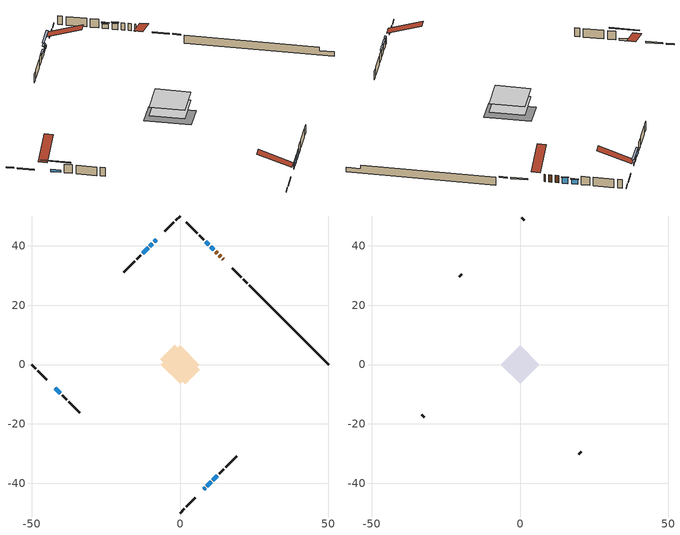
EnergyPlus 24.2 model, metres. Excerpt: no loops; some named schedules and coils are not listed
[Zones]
conditioned space
 floor adiabatic (AdiabaticFloorConstruction): -6.41,0 0,6.41 6.41,0 0,-6.41 z0.72
 floor foundation (Slab1 construction): -6.68,1.79 -1.79,6.68 6.68,-1.79 1.79,-6.68 z-1.56
 wall outside (RimJoist1 construction): 0,-50.06 1.39,-48.66 / -50.06,0 -48.66,-1.39 / 0,50.06 -1.39,48.66 / 22.67,27.38 21.28,28.78 z0.72:1.02
 wall outside (RimJoist2 construction): 2.05,-48.01 5.07,-44.99 / -48.01,-2.05 -44.99,-5.07 / -2.05,48.01 -5.07,44.99 / 20.62,29.43 17.61,32.45 z0.72:1.02
 wall outside (AdiabaticWallConstruction 1): 14.65,35.41 14.45,35.61 / 13.79,36.26 13.28,36.78 / 12.62,37.43 12.03,38.02 z0.72:2.75
 wall outside (AdiabaticWallConstruction): 8.02,-42.03 8.44,-41.62 / -9.33,40.73 -10.12,39.94 z0.72:2.55; -8.02,42.03 -8.67,41.38 / -42.03,-8.02 -40.31,-9.75 z0.72:1.33; 9.1,-40.96 10.46,-39.59 z0.72:2.5; 11.12,-38.94 12.63,-37.43 z0.72:2.42; 11.38,38.68 10.39,39.67 z0.72:2.4; 9.74,40.32 8.64,41.41 z0.72:2.08; -10.77,39.28 -12.5,37.56 z0.72:1.94
 wall outside (Wall1 construction): 13.28,-36.77 14.74,-35.32 / -39.65,-10.41 -38.19,-11.86 / -13.16,36.9 -14.61,35.45 / 7.99,42.07 6.53,43.53 z0.72:3.16
 wall outside (Wall2 construction): 15.4,-34.66 19.1,-30.96 / -37.54,-12.52 -33.84,-16.22 / -15.27,34.79 -18.97,31.09 / 5.87,44.18 2.17,47.88 z0.72:3.16
 wall foundation (FoundationWall1 construction): 23.33,26.73,-1.56 23.33,26.73,0.72 47.38,2.67,0.72 47.38,2.67,-0.27 50.06,0,-0.27 50.06,0,-1.56
 window (WindowConstruction 5): 8.03,-42.03 8.44,-41.62 z0.72:2.55
 window (WindowConstruction 7): -8.03,42.03 -8.67,41.38 z0.72:1.33
 window (WindowConstruction 8): -42.03,-8.03 -40.31,-9.75 z0.72:1.33
 window (WindowConstruction): 9.1,-40.96 10.46,-39.59 z0.72:2.5
 window (WindowConstruction 1): 11.12,-38.94 12.63,-37.43 z0.72:2.42
 window (WindowConstruction 6): -9.33,40.73 -10.12,39.94 z0.72:2.55
 window (WindowConstruction 2): 11.38,38.68 10.39,39.67 z0.72:2.4
 window (WindowConstruction 3): 9.73,40.32 8.64,41.41 z0.72:2.08
 window (WindowConstruction 4): -10.77,39.28 -12.5,37.56 z0.72:1.94
 door (Door): 14.65,35.41 14.45,35.61 z0.72:2.75
 door (Door 1): 13.79,36.27 13.28,36.78 z0.72:2.75
 door (Door 2): 12.62,37.44 12.04,38.02 z0.72:2.75
 ceiling adiabatic (AdiabaticFloorConstruction): 0,-6.41 6.41,0 0,6.41 -6.41,0 z0.72
attic - vented
 floor to conditioned space (Floor1 construction Reversed): -6.41,0 0,6.41 6.41,0 0,-6.41 z3.16
 wall outside (Wall3 construction): 19.76,-30.3 20.61,-29.44 / -33.18,-16.88 -32.32,-17.74 / -19.63,30.43 -20.49,29.57 / 1.52,48.54 0.66,49.4 z0.72:3.16
 roof outside (Roof1 construction): 7.37,-42.69,3.16 1.13,-36.45,6.1 -0.52,-38.09,6.1 5.72,-44.33,3.16; -42.69,-7.37,3.16 -36.45,-1.13,6.1 -38.09,0.52,6.1 -44.33,-5.72,3.16; -7.37,42.69,3.16 -1.13,36.45,6.1 0.52,38.09,6.1 -5.72,44.33,3.16; 15.31,34.75,3.16 9.06,28.51,6.1 10.71,26.86,6.1 16.95,33.11,3.16
shading: 8.58,-41.48 7.88,-42.17 8.17,-42.46 8.87,-41.77 z2.75; -10.52,39.54 -6.18,43.88 -6.47,44.17 -10.81,39.83 z3.94; -38.46,-11.59 -43.88,-6.18 -44.17,-6.47 -38.75,-11.89 z3.94; 10.6,-39.45 8.95,-41.1 9.24,-41.39 10.9,-39.74 z2.7; 12.77,-37.29 10.98,-39.08 11.27,-39.37 13.06,-37.58 z2.62; -10.26,39.8 -9.19,40.87 -9.48,41.16 -10.55,40.09 z2.75; 10.25,39.81 11.52,38.54 11.81,38.83 10.54,40.1 z2.6; 8.5,41.56 9.88,40.18 10.17,40.47 8.79,41.85 z2.28; -12.64,37.42 -10.63,39.42 -10.92,39.72 -12.93,37.71 z2.14
[Building]
Building 1: Terrain=Suburbs
[Site:Location]
Quebec Intl AP_QC: Latitude {deg}=46.8; Longitude {deg}=-71.38; Time Zone {hr}=-5; Elevation {m}=74; Keep Site Location Information=Yes
[Site:GroundTemperature:Shallow]
0.0108218, -2.24938, -2.43038, -1.3578, 2.94801, 7.23376, 10.9493, 13.303, 13.5029, 11.5886, 7.96783, 3.81355
[Site:WaterMainsTemperature]
Calculation Method=Schedule; Temperature Schedule=mains temperature schedule
[Material] Roughness=Rough; Thermal Absorptance=0.9
Name | Thickness {m} | Conductivity {W/m-K} | Density {kg/m3} | Specific Heat {J/kg-K} | Solar Absorptance | Visible Absorptance
asphalt or fiberglass shingles | 0.00635 | 0.162714 | 1121.4 | 1465.45 | 0.4 | 0.4
ceiling stud and cavity | 0.1397 | 0.0949009 | 65.682 | 1177.47 | 0.7 | 0.7
concrete 4.0 in. | 0.1016 | 1.803125 | 2242.8 | 837.4 | 0.7 | 0.7
concrete 8.0 in. | 0.2032 | 1.803125 | 2242.8 | 837.4 | 0.7 | 0.7
door material | 0.04445 | 0.20624 | 512.64 | 1214.23 | 0.7 | 0.7
door material 1 | 0.04445 | 0.0451087 | 512.64 | 1214.23 | 0.7 | 0.7
exterior vertical ins | 0.0218974 | 0.029427 | 32.04 | 1214.23 | 0.7 | 0.7
floor covering | 0.0127 | 0.0433444 | 54.468 | 1339.84 | 0.6 | 0.6
floor rigid ins; wall rigid ins | 0.512978 | 0.029427 | 32.04 | 1214.23 | 0.7 | 0.7
floor stud and cavity | 0.1397 | 1.75129 | 37.0049 | 1207.88 | 0.7 | 0.7
furniture material conditioned space 1 | 0.1524 | 0.115458 | 640.8 | 1214.23 | 0.6 | 0.6
gypsum board | 0.0127 | 0.160291 | 801 | 837.4 | 0.6 | 0.6
gypsum board 1 | 0.0127 | 0.160291 | 801 | 837.4 | 0.7 | 0.7
osb sheathing 0.5 in. | 0.0127 | 0.115458 | 512.64 | 1214.23 | 0.7 | 0.7
osb sheathing 0.75 in. | 0.01905 | 0.115458 | 512.64 | 1214.23 | 0.7 | 0.7
osb sheathing 2.0 in. | 0.0508 | 0.115458 | 512.64 | 1214.23 | 0.7 | 0.7
rim joist stud and cavity | 0.0508 | 0.0309357 | 125.044 | 1163.47 | 0.6 | 0.6
rim joist stud and cavity 1 | 0.0508 | 0.0380818 | 125.044 | 1163.47 | 0.6 | 0.6
wall stud and cavity | 0.1397 | 0.0931203 | 139.0536 | 1170.24 | 0.7 | 0.7
wall stud and cavity 1 | 0.1397 | 0.112219 | 139.0536 | 1170.24 | 0.7 | 0.7
wall stud and cavity 2 | 0.0889 | 6.1454 | 50.32683 | 1063.81 | 0.6 | 0.6
wall stud and cavity 3 | 0.0889 | 0.380278 | 52.3479 | 1209.89 | 0.7 | 0.7
wall stud and cavity 4 | 0.0889 | 0.391764 | 83.0341 | 1211.67 | 0.7 | 0.7
wood siding | 0.0254 | 0.102417 | 544.68 | 1172.36 | 0.4 | 0.4
wood siding 1 | 0.00254 | 0.102417 | 544.68 | 1172.36 | 0.4 | 0.4
wood siding 2; wood siding 3; wood siding 4 | 0.0254 | 0.102417 | 544.68 | 1172.36 | 0.7 | 0.7
[WindowMaterial:SimpleGlazingSystem]
Name | U-Factor {W/m2-K} | Solar Heat Gain Coefficient
WindowMaterial | 2.93382 | 0.6
WindowMaterial 1 | 2.89578 | 0.66
WindowMaterial 2 | 2.91338 | 0.63
WindowMaterial 3 | 2.918492 | 0.63
WindowMaterial 4 | 2.93496 | 0.6
WindowMaterial 5 | 2.96164 | 0.63
WindowMaterial 6 | 2.96619 | 0.63
WindowMaterial 7 | 3.0383 | 0.46
WindowMaterial 8 | 3.01842 | 0.5
[Construction]
AdiabaticFloorConstruction: floor stud and cavity, floor rigid ins, osb sheathing 0.75 in., floor covering
AdiabaticWallConstruction: wood siding 3, wall rigid ins, wall stud and cavity 3, gypsum board
AdiabaticWallConstruction 1: wood siding 4, wall rigid ins, wall stud and cavity 3, gypsum board
Door; Door 2: door material
Door 1: door material 1
Floor1 construction Reversed: gypsum board, ceiling stud and cavity
FoundationWall1 construction: concrete 8.0 in., gypsum board 1
furniture construction conditioned space 1: furniture material conditioned space 1
PartitionWallConstruction: gypsum board, wall stud and cavity 4, gypsum board
RimJoist1 construction: wood siding 2, osb sheathing 2.0 in., rim joist stud and cavity
RimJoist2 construction: wood siding 2, osb sheathing 2.0 in., rim joist stud and cavity 1
Roof1 construction: asphalt or fiberglass shingles
Slab1 construction: concrete 4.0 in.
Wall1 construction: wood siding, osb sheathing 0.5 in., wall stud and cavity, gypsum board
Wall2 construction: wood siding, osb sheathing 0.5 in., wall stud and cavity 1, gypsum board
Wall3 construction: wood siding 1, wall stud and cavity 2
WindowConstruction: WindowMaterial
WindowConstruction 1: WindowMaterial 1
WindowConstruction 2: WindowMaterial 2
WindowConstruction 3: WindowMaterial 3
WindowConstruction 4: WindowMaterial 4
WindowConstruction 5: WindowMaterial 5
WindowConstruction 6: WindowMaterial 6
WindowConstruction 7: WindowMaterial 7
WindowConstruction 8: WindowMaterial 8
[Zone] Multiplier=1; Part of Total Floor Area=Yes
Name | Volume {m3}
attic - vented | 39.2357
conditioned space | 406
[Space]
Name | Zone | Volume {m3}
attic - vented 1 | attic - vented | 39.2357
conditioned space 1 | conditioned space | 406
[ZoneInfiltration:EffectiveLeakageArea]
infil attic - vented 1: Zone or Space=attic - vented 1; Schedule=Always On Discrete; Effective Air Leakage Area {cm2}=3032.86; Stack Coefficient=0.000374178; Wind Coefficient=1.30695e-05
[ZoneMixing]
whole house fan mix: Zone or Space=attic - vented; Schedule=Always On Continuous; Design Flow Rate Calculation Method=Flow/Zone; Design Flow Rate {m3/s}=0; Source Zone or Space=conditioned space
[SurfaceProperty:ExposedFoundationPerimeter]
Slab1: Exposed Perimeter Calculation Method=TotalExposedPerimeter; Total Exposed Perimeter {m}=37.796
[InternalMass] Zone or ZoneList=conditioned space; Space or SpaceList=conditioned space 1
Name | Construction | Surface Area {m2}
furniture mass conditioned space 1 | furniture construction conditioned space 1 | 66.0002
partition wall mass | PartitionWallConstruction | 165
[Lights]
interior lighting: Zone or ZoneList or Space or SpaceList=conditioned space 1; Schedule=interior lighting schedule; Design Level Calculation Method=LightingLevel; Lighting Level {W}=343.2; Return Air Fraction=0; Fraction Radiant=0.6; Fraction Visible=0.2; Fraction Replaceable=1
[People]
occupants: Zone or ZoneList or Space or SpaceList=conditioned space 1; Number of People Schedule=occupants schedule; Number of People Calculation Method=People; Number of People=3; Fraction Radiant=0.314171; Sensible Heat Fraction=0.56303; Activity Level Schedule=occupants activity schedule; Carbon Dioxide Generation Rate {m3/s-W}=0; Enable ASHRAE 55 Comfort Warnings=No; Mean Radiant Temperature Calculation Type=EnclosureAveraged
[ElectricEquipment] Zone or ZoneList or Space or SpaceList=conditioned space 1; Design Level Calculation Method=EquipmentLevel
Name | Schedule | Design Level {W} | Fraction Latent | Fraction Radiant | Fraction Lost
clothes dryer | clothes dryer schedule | 140.772 | 0.015 | 0.081 | 0.85
clothes washer | clothes washer schedule | 32.1985 | 0.03 | 0.162 | 0.7
cooking range | cooking range schedule | 215.147 | 0.08 | 0.432 | 0.2
dishwasher | dishwasher schedule | 66.8632 | 0.3 | 0.18 | 0.4
fridge | fridge schedule | 72.9452 | 0 | 0.6 | 0
mech vent bath fan 0 | mech vent bath fan 0 schedule | 50.2 | 0 | 0 | 1
mech vent house fan | mech vent house fan schedule | 19.9167 | 0 | 0 | 0.5
mech vent house fan cfis | mech vent house fan cfis schedule | 0 | 0 | 0 | 0
mech vent range fan 0 | mech vent range fan 0 schedule | 57 | 0 | 0 | 1
misc plug loads | misc plug loads schedule | 494.7 | 0.045 | 0.513 | 0.1
whole house fan | Always On Discrete | 0 | 0 | 0 | 1
[OtherEquipment] Zone or ZoneList or Space or SpaceList=conditioned space 1; Design Level Calculation Method=EquipmentLevel
Name | Fuel Type | Schedule | Design Level {W} | Fraction Latent | Fraction Radiant | Fraction Lost
clothes dryer 1 | Electricity | clothes dryer schedule | 0 | 0.015 | 0.081 | 0.85
cooking range 1 | Electricity | cooking range schedule | 0 | 0.08 | 0.432 | 0.2
general water use latent | None | general water use schedule | 62.594 | 1 | 0 | 0
general water use sensible | None | general water use schedule | -61.6891 | 0 | 0.6 | 0
mech vent house fan latent load | None | Always On Discrete | 0 | 1 | 0 | 0
mech vent house fan sensible load | None | Always On Discrete | 0 | 0 | 0 | 0
water heater energy adjustment1 | Electricity | Always On Discrete | 0.01 | 0 | 0 | 1
[ZoneInfiltration:DesignFlowRate] Zone or ZoneList or Space or SpaceList=conditioned space 1; Schedule=Always On Discrete; Design Flow Rate Calculation Method=Flow/Zone; Design Flow Rate {m3/s}=0
infil flow; natural vent flow; whole house fan flow
[ZoneControl:Thermostat]
conditioned space Thermostat: Zone or ZoneList=conditioned space; Control Type Schedule=conditioned space Thermostat Schedule; Control 1=conditioned space temperature setpoint; Temperature Difference Between Cutout And Setpoint {deltaC}=0
[ThermostatSetpoint:DualSetpoint]
conditioned space temperature setpoint: Heating Setpoint Temperature Schedule=heating setpoint; Cooling Setpoint Temperature Schedule=cooling setpoint
[AirLoopHVAC:UnitarySystem] Control Type=Load; Controlling Zone or Thermostat Location=conditioned space; Dehumidification Control Type=None; Availability Schedule=Always On Discrete; Fan Placement=BlowThrough; DX Heating Coil Sizing Ratio=1; Use DOAS DX Cooling Coil=No; Minimum Supply Air Temperature {C}=2; Latent Load Control=SensibleOnlyLoadControl; Cooling Supply Air Flow Rate Method=None; Heating Supply Air Flow Rate Method=SupplyAirFlowRate; Heating Supply Air Flow Rate {m3/s}=0.00141584; No Load Supply Air Flow Rate Method=SupplyAirFlowRate; No Load Supply Air Flow Rate {m3/s}=0; No Load Supply Air Flow Rate Control Set To Low Speed=Yes; Maximum Supply Air Temperature {C}=48.8889; Maximum Outdoor Dry-Bulb Temperature for Supplemental Heater Operation {C}=21; Ancillary On-Cycle Electric Power {W}=0; Ancillary Off-Cycle Electric Power {W}=0
Name | Supply Fan | Supply Air Fan Operating Mode Schedule | Heating Coil
unit heater unitary system | unit heater supply fan | unit heater auto fan schedule | unit heater htg coil
unit heater unitary system 1 | unit heater supply fan 1 | unit heater auto fan schedule 1 | unit heater htg coil 1
[Zone equipment]
conditioned space: electric baseboard, unit heater unitary system, unit heater unitary system 1
[Foundation:Kiva]
Foundation Kiva 1: Initial Indoor Air Temperature {C}=18; Wall Height Above Grade {m}=0.719999; Wall Depth Below Slab {m}=0.2032; Custom Block Material Name 1=exterior vertical ins; Custom Block Depth 1 {m}=2.28; Custom Block X Position 1 {m}=0.2159; Custom Block Z Position 1 {m}=0
[Foundation:Kiva:Settings]
Soil Conductivity {W/m-K}=0.849921; Soil Density {kg/m3}=1842.3; Soil Specific Heat {J/kg-K}=418.7; Ground Solar Absorptivity=0.9; Ground Thermal Absorptivity=0.9; Ground Surface Roughness {m}=0.03; Far-Field Width {m}=40; Deep-Ground Boundary Condition=ZeroFlux; Deep-Ground Depth {m}=40; Minimum Cell Dimension {m}=0.2; Maximum Cell Growth Coefficient=3; Simulation Timestep=Timestep
[Exterior:Lights]
exterior lighting: Schedule=exterior lighting schedule; Design Level {W}=75.6
[EnergyManagementSystem:Sensor] Output:Variable or Output:Meter Index Key=conditioned space
Name | Output:Variable or Output:Meter
conditioned_space_clg_unmet_s | Zone Cooling Setpoint Not Met Time
conditioned_space_htg_unmet_s | Zone Heating Setpoint Not Met Time
fridge_tin_s; tin_s; tin_s_1 | Zone Mean Air Temperature
tout_s | Zone Outdoor Air Drybulb Temperature
win_s | Zone Air Humidity Ratio
[Schedule:Constant]
Name | Hourly Value
Always On Continuous; mech vent house fan schedule; mech vent house fan cfis schedule; Always On Discrete | 1
occupants activity schedule | 117.228
fridge schedule; unit heater auto fan schedule; unit heater auto fan schedule 1 | 0
[Schedule:Week:Daily]
interior lighting schedule Week Rule - Jan1-Jan27: interior lighting schedule day, interior lighting schedule day, interior lighting schedule day, interior lighting schedule day, interior lighting schedule day, interior lighting schedule day, interior lighting schedule day, interior lighting schedule default day, interior lighting schedule default day, interior lighting schedule default day, interior lighting schedule default day, interior lighting schedule default day
interior lighting schedule Week Rule - Jan28-Feb3: interior lighting schedule day, interior lighting schedule day, interior lighting schedule day, interior lighting schedule day, interior lighting schedule day 1, interior lighting schedule day 1, interior lighting schedule day 1, interior lighting schedule default day, interior lighting schedule default day, interior lighting schedule default day, interior lighting schedule default day, interior lighting schedule default day
interior lighting schedule Week Rule - Feb4-Feb24: interior lighting schedule day 1, interior lighting schedule day 1, interior lighting schedule day 1, interior lighting schedule day 1, interior lighting schedule day 1, interior lighting schedule day 1, interior lighting schedule day 1, interior lighting schedule default day, interior lighting schedule default day, interior lighting schedule default day, interior lighting schedule default day, interior lighting schedule default day
interior lighting schedule Week Rule - Feb25-Mar3: interior lighting schedule day 1, interior lighting schedule day 1, interior lighting schedule day 1, interior lighting schedule day 1, interior lighting schedule day 2, interior lighting schedule day 2, interior lighting schedule day 2, interior lighting schedule default day, interior lighting schedule default day, interior lighting schedule default day, interior lighting schedule default day, interior lighting schedule default day
interior lighting schedule Week Rule - Mar4-Mar31: interior lighting schedule day 2, interior lighting schedule day 2, interior lighting schedule day 2, interior lighting schedule day 2, interior lighting schedule day 2, interior lighting schedule day 2, interior lighting schedule day 2, interior lighting schedule default day, interior lighting schedule default day, interior lighting schedule default day, interior lighting schedule default day, interior lighting schedule default day
interior lighting schedule Week Rule - Apr1-Apr28: interior lighting schedule day 3, interior lighting schedule day 3, interior lighting schedule day 3, interior lighting schedule day 3, interior lighting schedule day 3, interior lighting schedule day 3, interior lighting schedule day 3, interior lighting schedule default day, interior lighting schedule default day, interior lighting schedule default day, interior lighting schedule default day, interior lighting schedule default day
interior lighting schedule Week Rule - Apr29-May5: interior lighting schedule day 3, interior lighting schedule day 3, interior lighting schedule day 4, interior lighting schedule day 4, interior lighting schedule day 4, interior lighting schedule day 4, interior lighting schedule day 4, interior lighting schedule default day, interior lighting schedule default day, interior lighting schedule default day, interior lighting schedule default day, interior lighting schedule default day
interior lighting schedule Week Rule - May6-May26: interior lighting schedule day 4, interior lighting schedule day 4, interior lighting schedule day 4, interior lighting schedule day 4, interior lighting schedule day 4, interior lighting schedule day 4, interior lighting schedule day 4, interior lighting schedule default day, interior lighting schedule default day, interior lighting schedule default day, interior lighting schedule default day, interior lighting schedule default day
interior lighting schedule Week Rule - May27-Jun2: interior lighting schedule day 4, interior lighting schedule day 4, interior lighting schedule day 4, interior lighting schedule day 4, interior lighting schedule day 4, interior lighting schedule day 5, interior lighting schedule day 5, interior lighting schedule default day, interior lighting schedule default day, interior lighting schedule default day, interior lighting schedule default day, interior lighting schedule default day
interior lighting schedule Week Rule - Jun3-Jun30: interior lighting schedule day 5, interior lighting schedule day 5, interior lighting schedule day 5, interior lighting schedule day 5, interior lighting schedule day 5, interior lighting schedule day 5, interior lighting schedule day 5, interior lighting schedule default day, interior lighting schedule default day, interior lighting schedule default day, interior lighting schedule default day, interior lighting schedule default day
interior lighting schedule Week Rule - Jul1-Jul28: interior lighting schedule day 6, interior lighting schedule day 6, interior lighting schedule day 6, interior lighting schedule day 6, interior lighting schedule day 6, interior lighting schedule day 6, interior lighting schedule day 6, interior lighting schedule default day, interior lighting schedule default day, interior lighting schedule default day, interior lighting schedule default day, interior lighting schedule default day
interior lighting schedule Week Rule - Jul29-Aug4: interior lighting schedule day 6, interior lighting schedule day 6, interior lighting schedule day 6, interior lighting schedule day 7, interior lighting schedule day 7, interior lighting schedule day 7, interior lighting schedule day 7, interior lighting schedule default day, interior lighting schedule default day, interior lighting schedule default day, interior lighting schedule default day, interior lighting schedule default day
interior lighting schedule Week Rule - Aug5-Aug25: interior lighting schedule day 7, interior lighting schedule day 7, interior lighting schedule day 7, interior lighting schedule day 7, interior lighting schedule day 7, interior lighting schedule day 7, interior lighting schedule day 7, interior lighting schedule default day, interior lighting schedule default day, interior lighting schedule default day, interior lighting schedule default day, interior lighting schedule default day
interior lighting schedule Week Rule - Aug26-Sep1: interior lighting schedule day 7, interior lighting schedule day 7, interior lighting schedule day 7, interior lighting schedule day 7, interior lighting schedule day 7, interior lighting schedule day 7, interior lighting schedule day 8, interior lighting schedule default day, interior lighting schedule default day, interior lighting schedule default day, interior lighting schedule default day, interior lighting schedule default day
interior lighting schedule Week Rule - Sep2-Sep29: interior lighting schedule day 8, interior lighting schedule day 8, interior lighting schedule day 8, interior lighting schedule day 8, interior lighting schedule day 8, interior lighting schedule day 8, interior lighting schedule day 8, interior lighting schedule default day, interior lighting schedule default day, interior lighting schedule default day, interior lighting schedule default day, interior lighting schedule default day
interior lighting schedule Week Rule - Sep30-Oct6: interior lighting schedule day 8, interior lighting schedule day 9, interior lighting schedule day 9, interior lighting schedule day 9, interior lighting schedule day 9, interior lighting schedule day 9, interior lighting schedule day 9, interior lighting schedule default day, interior lighting schedule default day, interior lighting schedule default day, interior lighting schedule default day, interior lighting schedule default day
interior lighting schedule Week Rule - Oct7-Oct27: interior lighting schedule day 9, interior lighting schedule day 9, interior lighting schedule day 9, interior lighting schedule day 9, interior lighting schedule day 9, interior lighting schedule day 9, interior lighting schedule day 9, interior lighting schedule default day, interior lighting schedule default day, interior lighting schedule default day, interior lighting schedule default day, interior lighting schedule default day
interior lighting schedule Week Rule - Oct28-Nov3: interior lighting schedule day 9, interior lighting schedule day 9, interior lighting schedule day 9, interior lighting schedule day 9, interior lighting schedule day 10, interior lighting schedule day 10, interior lighting schedule day 10, interior lighting schedule default day, interior lighting schedule default day, interior lighting schedule default day, interior lighting schedule default day, interior lighting schedule default day
interior lighting schedule Week Rule - Nov4-Nov24: interior lighting schedule day 10, interior lighting schedule day 10, interior lighting schedule day 10, interior lighting schedule day 10, interior lighting schedule day 10, interior lighting schedule day 10, interior lighting schedule day 10, interior lighting schedule default day, interior lighting schedule default day, interior lighting schedule default day, interior lighting schedule default day, interior lighting schedule default day
interior lighting schedule Week Rule - Nov25-Dec1: interior lighting schedule day 10, interior lighting schedule day 10, interior lighting schedule day 10, interior lighting schedule day 10, interior lighting schedule day 10, interior lighting schedule day 10, interior lighting schedule day 11, interior lighting schedule default day, interior lighting schedule default day, interior lighting schedule default day, interior lighting schedule default day, interior lighting schedule default day
interior lighting schedule Week Rule - Dec2-Dec31: interior lighting schedule day 11, interior lighting schedule day 11, interior lighting schedule day 11, interior lighting schedule day 11, interior lighting schedule day 11, interior lighting schedule day 11, interior lighting schedule day 11, interior lighting schedule default day, interior lighting schedule default day, interior lighting schedule default day, interior lighting schedule default day, interior lighting schedule default day
occupants schedule Week Rule - Jan1-Dec31: occupants schedule day, occupants schedule day, occupants schedule day, occupants schedule day, occupants schedule day, occupants schedule day, occupants schedule day, occupants schedule default day, occupants schedule default day, occupants schedule default day, occupants schedule default day, occupants schedule default day
clothes dryer schedule Week Rule - Jan1-Dec31: clothes dryer schedule day, clothes dryer schedule day, clothes dryer schedule day, clothes dryer schedule day, clothes dryer schedule day, clothes dryer schedule day, clothes dryer schedule day, clothes dryer schedule default day, clothes dryer schedule default day, clothes dryer schedule default day, clothes dryer schedule default day, clothes dryer schedule default day
clothes washer schedule Week Rule - Jan1-Dec31: clothes washer schedule day, clothes washer schedule day, clothes washer schedule day, clothes washer schedule day, clothes washer schedule day, clothes washer schedule day, clothes washer schedule day, clothes washer schedule default day, clothes washer schedule default day, clothes washer schedule default day, clothes washer schedule default day, clothes washer schedule default day
cooking range schedule Week Rule - Jan1-Dec31: cooking range schedule day, cooking range schedule day, cooking range schedule day, cooking range schedule day, cooking range schedule day, cooking range schedule day, cooking range schedule day, cooking range schedule default day, cooking range schedule default day, cooking range schedule default day, cooking range schedule default day, cooking range schedule default day
dishwasher schedule Week Rule - Jan1-Dec31: dishwasher schedule day, dishwasher schedule day, dishwasher schedule day, dishwasher schedule day, dishwasher schedule day, dishwasher schedule day, dishwasher schedule day, dishwasher schedule default day, dishwasher schedule default day, dishwasher schedule default day, dishwasher schedule default day, dishwasher schedule default day
mech vent bath fan 0 schedule Week Rule - Jan1-Dec31: mech vent bath fan 0 schedule day, mech vent bath fan 0 schedule day, mech vent bath fan 0 schedule day, mech vent bath fan 0 schedule day, mech vent bath fan 0 schedule day, mech vent bath fan 0 schedule day, mech vent bath fan 0 schedule day, mech vent bath fan 0 schedule default day, mech vent bath fan 0 schedule default day, mech vent bath fan 0 schedule default day, mech vent bath fan 0 schedule default day, mech vent bath fan 0 schedule default day
mech vent range fan 0 schedule Week Rule - Jan1-Dec31: mech vent range fan 0 schedule day, mech vent range fan 0 schedule day, mech vent range fan 0 schedule day, mech vent range fan 0 schedule day, mech vent range fan 0 schedule day, mech vent range fan 0 schedule day, mech vent range fan 0 schedule day, mech vent range fan 0 schedule default day, mech vent range fan 0 schedule default day, mech vent range fan 0 schedule default day, mech vent range fan 0 schedule default day, mech vent range fan 0 schedule default day
misc plug loads schedule Week Rule - Jan1-Dec31: misc plug loads schedule day, misc plug loads schedule day, misc plug loads schedule day, misc plug loads schedule day, misc plug loads schedule day, misc plug loads schedule day, misc plug loads schedule day, misc plug loads schedule default day, misc plug loads schedule default day, misc plug loads schedule default day, misc plug loads schedule default day, misc plug loads schedule default day
general water use schedule Week Rule - Jan1-Dec31: general water use schedule day, general water use schedule day, general water use schedule day, general water use schedule day, general water use schedule day, general water use schedule day, general water use schedule day, general water use schedule default day, general water use schedule default day, general water use schedule default day, general water use schedule default day, general water use schedule default day
exterior lighting schedule Week Rule - Jan1-Jan27: exterior lighting schedule day, exterior lighting schedule day, exterior lighting schedule day, exterior lighting schedule day, exterior lighting schedule day, exterior lighting schedule day, exterior lighting schedule day, exterior lighting schedule default day, exterior lighting schedule default day, exterior lighting schedule default day, exterior lighting schedule default day, exterior lighting schedule default day
exterior lighting schedule Week Rule - Jan28-Feb3: exterior lighting schedule day, exterior lighting schedule day, exterior lighting schedule day, exterior lighting schedule day, exterior lighting schedule day 1, exterior lighting schedule day 1, exterior lighting schedule day 1, exterior lighting schedule default day, exterior lighting schedule default day, exterior lighting schedule default day, exterior lighting schedule default day, exterior lighting schedule default day
exterior lighting schedule Week Rule - Feb4-Feb24: exterior lighting schedule day 1, exterior lighting schedule day 1, exterior lighting schedule day 1, exterior lighting schedule day 1, exterior lighting schedule day 1, exterior lighting schedule day 1, exterior lighting schedule day 1, exterior lighting schedule default day, exterior lighting schedule default day, exterior lighting schedule default day, exterior lighting schedule default day, exterior lighting schedule default day
exterior lighting schedule Week Rule - Feb25-Mar3: exterior lighting schedule day 1, exterior lighting schedule day 1, exterior lighting schedule day 1, exterior lighting schedule day 1, exterior lighting schedule day 2, exterior lighting schedule day 2, exterior lighting schedule day 2, exterior lighting schedule default day, exterior lighting schedule default day, exterior lighting schedule default day, exterior lighting schedule default day, exterior lighting schedule default day
exterior lighting schedule Week Rule - Mar4-Mar31: exterior lighting schedule day 2, exterior lighting schedule day 2, exterior lighting schedule day 2, exterior lighting schedule day 2, exterior lighting schedule day 2, exterior lighting schedule day 2, exterior lighting schedule day 2, exterior lighting schedule default day, exterior lighting schedule default day, exterior lighting schedule default day, exterior lighting schedule default day, exterior lighting schedule default day
exterior lighting schedule Week Rule - Apr1-Apr28: exterior lighting schedule day 3, exterior lighting schedule day 3, exterior lighting schedule day 3, exterior lighting schedule day 3, exterior lighting schedule day 3, exterior lighting schedule day 3, exterior lighting schedule day 3, exterior lighting schedule default day, exterior lighting schedule default day, exterior lighting schedule default day, exterior lighting schedule default day, exterior lighting schedule default day
exterior lighting schedule Week Rule - Apr29-May5: exterior lighting schedule day 3, exterior lighting schedule day 3, exterior lighting schedule day 4, exterior lighting schedule day 4, exterior lighting schedule day 4, exterior lighting schedule day 4, exterior lighting schedule day 4, exterior lighting schedule default day, exterior lighting schedule default day, exterior lighting schedule default day, exterior lighting schedule default day, exterior lighting schedule default day
exterior lighting schedule Week Rule - May6-May26: exterior lighting schedule day 4, exterior lighting schedule day 4, exterior lighting schedule day 4, exterior lighting schedule day 4, exterior lighting schedule day 4, exterior lighting schedule day 4, exterior lighting schedule day 4, exterior lighting schedule default day, exterior lighting schedule default day, exterior lighting schedule default day, exterior lighting schedule default day, exterior lighting schedule default day
exterior lighting schedule Week Rule - May27-Jun2: exterior lighting schedule day 4, exterior lighting schedule day 4, exterior lighting schedule day 4, exterior lighting schedule day 4, exterior lighting schedule day 4, exterior lighting schedule day 5, exterior lighting schedule day 5, exterior lighting schedule default day, exterior lighting schedule default day, exterior lighting schedule default day, exterior lighting schedule default day, exterior lighting schedule default day
exterior lighting schedule Week Rule - Jun3-Jun30: exterior lighting schedule day 5, exterior lighting schedule day 5, exterior lighting schedule day 5, exterior lighting schedule day 5, exterior lighting schedule day 5, exterior lighting schedule day 5, exterior lighting schedule day 5, exterior lighting schedule default day, exterior lighting schedule default day, exterior lighting schedule default day, exterior lighting schedule default day, exterior lighting schedule default day
exterior lighting schedule Week Rule - Jul1-Jul28: exterior lighting schedule day 6, exterior lighting schedule day 6, exterior lighting schedule day 6, exterior lighting schedule day 6, exterior lighting schedule day 6, exterior lighting schedule day 6, exterior lighting schedule day 6, exterior lighting schedule default day, exterior lighting schedule default day, exterior lighting schedule default day, exterior lighting schedule default day, exterior lighting schedule default day
exterior lighting schedule Week Rule - Jul29-Aug4: exterior lighting schedule day 6, exterior lighting schedule day 6, exterior lighting schedule day 6, exterior lighting schedule day 7, exterior lighting schedule day 7, exterior lighting schedule day 7, exterior lighting schedule day 7, exterior lighting schedule default day, exterior lighting schedule default day, exterior lighting schedule default day, exterior lighting schedule default day, exterior lighting schedule default day
exterior lighting schedule Week Rule - Aug5-Aug25: exterior lighting schedule day 7, exterior lighting schedule day 7, exterior lighting schedule day 7, exterior lighting schedule day 7, exterior lighting schedule day 7, exterior lighting schedule day 7, exterior lighting schedule day 7, exterior lighting schedule default day, exterior lighting schedule default day, exterior lighting schedule default day, exterior lighting schedule default day, exterior lighting schedule default day
[Schedule:Year]
interior lighting schedule: interior lighting schedule Week Rule - Jan1-Jan27, 1, 1, 1, 27, interior lighting schedule Week Rule - Jan28-Feb3, 1, 28, 2, 3, interior lighting schedule Week Rule - Feb4-Feb24, 2, 4, 2, 24, interior lighting schedule Week Rule - Feb25-Mar3, 2, 25, 3, 3, interior lighting schedule Week Rule - Mar4-Mar31, 3, 4, 3, 31, interior lighting schedule Week Rule - Apr1-Apr28, 4, 1, 4, 28, interior lighting schedule Week Rule - Apr29-May5, 4, 29, 5, 5, interior lighting schedule Week Rule - May6-May26, 5, 6, 5, 26, interior lighting schedule Week Rule - May27-Jun2, 5, 27, 6, 2, interior lighting schedule Week Rule - Jun3-Jun30, 6, 3, 6, 30, interior lighting schedule Week Rule - Jul1-Jul28, 7, 1, 7, 28, interior lighting schedule Week Rule - Jul29-Aug4, 7, 29, 8, 4, interior lighting schedule Week Rule - Aug5-Aug25, 8, 5, 8, 25, interior lighting schedule Week Rule - Aug26-Sep1, 8, 26, 9, 1, interior lighting schedule Week Rule - Sep2-Sep29, 9, 2, 9, 29, interior lighting schedule Week Rule - Sep30-Oct6, 9, 30, 10, 6, interior lighting schedule Week Rule - Oct7-Oct27, 10, 7, 10, 27, interior lighting schedule Week Rule - Oct28-Nov3, 10, 28, 11, 3, interior lighting schedule Week Rule - Nov4-Nov24, 11, 4, 11, 24, interior lighting schedule Week Rule - Nov25-Dec1, 11, 25, 12, 1, interior lighting schedule Week Rule - Dec2-Dec31, 12, 2, 12, 31
occupants schedule: occupants schedule Week Rule - Jan1-Dec31, 1, 1, 12, 31
clothes dryer schedule: clothes dryer schedule Week Rule - Jan1-Dec31, 1, 1, 12, 31
clothes washer schedule: clothes washer schedule Week Rule - Jan1-Dec31, 1, 1, 12, 31
cooking range schedule: cooking range schedule Week Rule - Jan1-Dec31, 1, 1, 12, 31
dishwasher schedule: dishwasher schedule Week Rule - Jan1-Dec31, 1, 1, 12, 31
mech vent bath fan 0 schedule: mech vent bath fan 0 schedule Week Rule - Jan1-Dec31, 1, 1, 12, 31
mech vent range fan 0 schedule: mech vent range fan 0 schedule Week Rule - Jan1-Dec31, 1, 1, 12, 31
misc plug loads schedule: misc plug loads schedule Week Rule - Jan1-Dec31, 1, 1, 12, 31
general water use schedule: general water use schedule Week Rule - Jan1-Dec31, 1, 1, 12, 31
exterior lighting schedule: exterior lighting schedule Week Rule - Jan1-Jan27, 1, 1, 1, 27, exterior lighting schedule Week Rule - Jan28-Feb3, 1, 28, 2, 3, exterior lighting schedule Week Rule - Feb4-Feb24, 2, 4, 2, 24, exterior lighting schedule Week Rule - Feb25-Mar3, 2, 25, 3, 3, exterior lighting schedule Week Rule - Mar4-Mar31, 3, 4, 3, 31, exterior lighting schedule Week Rule - Apr1-Apr28, 4, 1, 4, 28, exterior lighting schedule Week Rule - Apr29-May5, 4, 29, 5, 5, exterior lighting schedule Week Rule - May6-May26, 5, 6, 5, 26, exterior lighting schedule Week Rule - May27-Jun2, 5, 27, 6, 2, exterior lighting schedule Week Rule - Jun3-Jun30, 6, 3, 6, 30, exterior lighting schedule Week Rule - Jul1-Jul28, 7, 1, 7, 28, exterior lighting schedule Week Rule - Jul29-Aug4, 7, 29, 8, 4, exterior lighting schedule Week Rule - Aug5-Aug25, 8, 5, 8, 25, exterior lighting schedule Week Rule - Aug26-Sep1, 8, 26, 9, 1, exterior lighting schedule Week Rule - Sep2-Sep29, 9, 2, 9, 29, exterior lighting schedule Week Rule - Sep30-Oct6, 9, 30, 10, 6, exterior lighting schedule Week Rule - Oct7-Oct27, 10, 7, 10, 27, exterior lighting schedule Week Rule - Oct28-Nov3, 10, 28, 11, 3, exterior lighting schedule Week Rule - Nov4-Nov24, 11, 4, 11, 24, exterior lighting schedule Week Rule - Nov25-Dec1, 11, 25, 12, 1, exterior lighting schedule Week Rule - Dec2-Dec31, 12, 2, 12, 31
[Schedule:Compact]
conditioned space Thermostat Schedule: Through: 12/31, For: AllDays, Until: 24:00, 4
mains temperature schedule: Through: 01/01, For: AllDays, Until: 24:00, 5.175, Through: 01/02, For: AllDays, Until: 24:00, 5.10167, Through: 01/03, For: AllDays, Until: 24:00, 5.02889, Through: 01/04, For: AllDays, Until: 24:00, 4.95778, Through: 01/05, For: AllDays, Until: 24:00, 4.88778, Through: 01/06, For: AllDays, Until: 24:00, 4.81833, Through: 01/07, For: AllDays, Until: 24:00, 4.75056, Through: 01/08, For: AllDays, Until: 24:00, 4.68389, Through: 01/09, For: AllDays, Until: 24:00, 4.61833, Through: 01/10, For: AllDays, Until: 24:00, 4.55389, Through: 01/11, For: AllDays, Until: 24:00, 4.49056, Through: 01/12, For: AllDays, Until: 24:00, 4.42889, Through: 01/13, For: AllDays, Until: 24:00, 4.36778, Through: 01/14, For: AllDays, Until: 24:00, 4.30889, Through: 01/15, For: AllDays, Until: 24:00, 4.25056, Through: 01/16, For: AllDays, Until: 24:00, 4.19389, Through: 01/17, For: AllDays, Until: 24:00, 4.13833, Through: 01/18, For: AllDays, Until: 24:00, 4.08444, Through: 01/19, For: AllDays, Until: 24:00, 4.03167, Through: 01/20, For: AllDays, Until: 24:00, 3.98056, Through: 01/21, For: AllDays, Until: 24:00, 3.93056, Through: 01/22, For: AllDays, Until: 24:00, 3.88222, Through: 01/23, For: AllDays, Until: 24:00, 3.835, Through: 01/24, For: AllDays, Until: 24:00, 3.78944, Through: 01/25, For: AllDays, Until: 24:00, 3.74556, Through: 01/26, For: AllDays, Until: 24:00, 3.70278, Through: 01/27, For: AllDays, Until: 24:00, 3.66167, Through: 01/28, For: AllDays, Until: 24:00, 3.62167, Through: 01/29, For: AllDays, Until: 24:00, 3.58389, Through: 01/30, For: AllDays, Until: 24:00, 3.54722, Through: 01/31, For: AllDays, Until: 24:00, 3.51167, Through: 02/01, For: AllDays, Until: 24:00, 3.47833, Through: 02/02, For: AllDays, Until: 24:00, 3.44611, Through: 02/03, For: AllDays, Until: 24:00, 3.41556, Through: 02/04, For: AllDays, Until: 24:00, 3.38667, Through: 02/05, For: AllDays, Until: 24:00, 3.35944, Through: 02/06, For: AllDays, Until: 24:00, 3.33389, Through: 02/07, For: AllDays, Until: 24:00, 3.30944, Through: 02/08, For: AllDays, Until: 24:00, 3.28667, Through: 02/09, For: AllDays, Until: 24:00, 3.26611, Through: 02/10, For: AllDays, Until: 24:00, 3.24667, Through: 02/11, For: AllDays, Until: 24:00, 3.22889, Through: 02/12, For: AllDays, Until: 24:00, 3.21278, Through: 02/13, For: AllDays, Until: 24:00, 3.19833, Through: 02/14, For: AllDays, Until: 24:00, 3.18556, Through: 02/15, For: AllDays, Until: 24:00, 3.17389, Through: 02/16, For: AllDays, Until: 24:00, 3.16444, Through: 02/17, For: AllDays, Until: 24:00, 3.15667, Through: 02/18, For: AllDays, Until: 24:00, 3.15056, Through: 02/19, For: AllDays, Until: 24:00, 3.14556, Through: 02/20, For: AllDays, Until: 24:00, 3.14278, Through: 02/21, For: AllDays, Until: 24:00, 3.14111, Through: 02/22, For: AllDays, Until: 24:00, 3.14167, Through: 02/23, For: AllDays, Until: 24:00, 3.14333, Through: 02/24, For: AllDays, Until: 24:00, 3.14722, Through: 02/25, For: AllDays, Until: 24:00, 3.15222, Through: 02/26, For: AllDays, Until: 24:00, 3.15944, Through: 02/27, For: AllDays, Until: 24:00, 3.16778, Through: 02/28, For: AllDays, Until: 24:00, 3.17778, Through: 03/01, For: AllDays, Until: 24:00, 3.18944, Through: 03/02, For: AllDays, Until: 24:00, 3.20333, Through: 03/03, For: AllDays, Until: 24:00, 3.21833, Through: 03/04, For: AllDays, Until: 24:00, 3.235, Through: 03/05, For: AllDays, Until: 24:00, 3.25333, Through: 03/06, For: AllDays, Until: 24:00, 3.27333, Through: 03/07, For: AllDays, Until: 24:00, 3.29444, Through: 03/08, For: AllDays, Until: 24:00, 3.31778, Through: 03/09, For: AllDays, Until: 24:00, 3.34222, Through: 03/10, For: AllDays, Until: 24:00, 3.36889, Through: 03/11, For: AllDays, Until: 24:00, 3.39667, Through: 03/12, For: AllDays, Until: 24:00, 3.42611, Through: 03/13, For: AllDays, Until: 24:00, 3.45722, Through: 03/14, For: AllDays, Until: 24:00, 3.49, Through: 03/15, For: AllDays, Until: 24:00, 3.52389, Through: 03/16, For: AllDays, Until: 24:00, 3.55944, Through: 03/17, For: AllDays, Until: 24:00, 3.59667, Through: 03/18, For: AllDays, Until: 24:00, 3.63556, Through: 03/19, For: AllDays, Until: 24:00, 3.67556, Through: 03/20, For: AllDays, Until: 24:00, 3.71722, Through: 03/21, For: AllDays, Until: 24:00, 3.76056, Through: 03/22, For: AllDays, Until: 24:00, 3.80556, Through: 03/23, For: AllDays, Until: 24:00, 3.85111, Through: 03/24, For: AllDays, Until: 24:00, 3.89889, Through: 03/25, For: AllDays, Until: 24:00, 3.94778, Through: 03/26, For: AllDays, Until: 24:00, 3.99833, Through: 03/27, For: AllDays, Until: 24:00, 4.05, Through: 03/28, For: AllDays, Until: 24:00, 4.10333, Through: 03/29, For: AllDays, Until: 24:00, 4.15778, Through: 03/30, For: AllDays, Until: 24:00, 4.21333, Through: 03/31, For: AllDays, Until: 24:00, 4.27056, Through: 04/01, For: AllDays, Until: 24:00, 4.32944, Through: 04/02, For: AllDays, Until: 24:00, 4.38889, Through: 04/03, For: AllDays, Until: 24:00, 4.45, Through: 04/04, For: AllDays, Until: 24:00, 4.51222, Through: 04/05, For: AllDays, Until: 24:00, 4.57611, Through: 04/06, For: AllDays, Until: 24:00, 4.64056, Through: 04/07, For: AllDays, Until: 24:00, 4.70667, Through: 04/08, For: AllDays, Until: 24:00, 4.77389, Through: 04/09, For: AllDays, Until: 24:00, 4.84222, Through: 04/10, For: AllDays, Until: 24:00, 4.91167, Through: 04/11, For: AllDays, Until: 24:00, 4.98278, Through: 04/12, For: AllDays, Until: 24:00, 5.05444, Through: 04/13, For: AllDays, Until: 24:00, 5.12722, Through: 04/14, For: AllDays, Until: 24:00, 5.20111, Through: 04/15, For: AllDays, Until: 24:00, 5.27611, Through: 04/16, For: AllDays, Until: 24:00, 5.35167, Through: 04/17, For: AllDays, Until: 24:00, 5.42889, Through: 04/18, For: AllDays, Until: 24:00, 5.50667, Through: 04/19, For: AllDays, Until: 24:00, 5.58556, Through: 04/20, For: AllDays, Until: 24:00, 5.665, Through: 04/21, For: AllDays, Until: 24:00, 5.74611, Through: 04/22, For: AllDays, Until: 24:00, 5.82722, Through: 04/23, For: AllDays, Until: 24:00, 5.91, Through: 04/24, For: AllDays, Until: 24:00, 5.99278, Through: 04/25, For: AllDays, Until: 24:00, 6.07722, Through: 04/26, For: AllDays, Until: 24:00, 6.16167, Through: 04/27, For: AllDays, Until: 24:00, 6.24722, Through: 04/28, For: AllDays, Until: 24:00, 6.33389, Through: 04/29, For: AllDays, Until: 24:00, 6.42056, Through: 04/30, For: AllDays, Until: 24:00, 6.50833, Through: 05/01, For: AllDays, Until: 24:00, 6.59667, Through: 05/02, For: AllDays, Until: 24:00, 6.68556, Through: 05/03, For: AllDays, Until: 24:00, 6.775, Through: 05/04, For: AllDays, Until: 24:00, 6.86556, Through: 05/05, For: AllDays, Until: 24:00, 6.95611, Through: 05/06, For: AllDays, Until: 24:00, 7.04722, Through: 05/07, For: AllDays, Until: 24:00, 7.13889, Through: 05/08, For: AllDays, Until: 24:00, 7.23111, Through: 05/09, For: AllDays, Until: 24:00, 7.32333, Through: 05/10, For: AllDays, Until: 24:00, 7.41667, Through: 05/11, For: AllDays, Until: 24:00, 7.51, Through: 05/12, For: AllDays, Until: 24:00, 7.60389, Through: 05/13, For: AllDays, Until: 24:00, 7.69778, Through: 05/14, For: AllDays, Until: 24:00, 7.79222, Through: 05/15, For: AllDays, Until: 24:00, 7.88667, Through: 05/16, For: AllDays, Until: 24:00, 7.98167, Through: 05/17, For: AllDays, Until: 24:00, 8.07667, Through: 05/18, For: AllDays, Until: 24:00, 8.17167, Through: 05/19, For: AllDays, Until: 24:00, 8.26722, Through: 05/20, For: AllDays, Until: 24:00, 8.36278, Through: 05/21, For: AllDays, Until: 24:00, 8.45833, Through: 05/22, For: AllDays, Until: 24:00, 8.55444, Through: 05/23, For: AllDays, Until: 24:00, 8.65, Through: 05/24, For: AllDays, Until: 24:00, 8.74611, Through: 05/25, For: AllDays, Until: 24:00, 8.84167, Through: 05/26, For: AllDays, Until: 24:00, 8.93722, Through: 05/27, For: AllDays, Until: 24:00, 9.03333, Through: 05/28, For: AllDays, Until: 24:00, 9.12889, Through: 05/29, For: AllDays, Until: 24:00, 9.22389, Through: 05/30, For: AllDays, Until: 24:00, 9.31944, Through: 05/31, For: AllDays, Until: 24:00, 9.41444, Through: 06/01, For: AllDays, Until: 24:00, 9.50944, Through: 06/02, For: AllDays, Until: 24:00, 9.60389, Through: 06/03, For: AllDays, Until: 24:00, 9.69833, Through: 06/04, For: AllDays, Until: 24:00, 9.79278, Through: 06/05, For: AllDays, Until: 24:00, 9.88667, Through: 06/06, For: AllDays, Until: 24:00, 9.98, Through: 06/07, For: AllDays, Until: 24:00, 10.0728, Through: 06/08, For: AllDays, Until: 24:00, 10.1656, Through: 06/09, For: AllDays, Until: 24:00, 10.2578, Through: 06/10, For: AllDays, Until: 24:00, 10.3494, Through: 06/11, For: AllDays, Until: 24:00, 10.4411, Through: 06/12, For: AllDays, Until: 24:00, 10.5317, Through: 06/13, For: AllDays, Until: 24:00, 10.6222, Through: 06/14, For: AllDays, Until: 24:00, 10.7117, Through: 06/15, For: AllDays, Until: 24:00, 10.8006, Through: 06/16, For: AllDays, Until: 24:00, 10.8889, Through: 06/17, For: AllDays, Until: 24:00, 10.9772, Through: 06/18, For: AllDays, Until: 24:00, 11.0639, Through: 06/19, For: AllDays, Until: 24:00, 11.1506, Through: 06/20, For: AllDays, Until: 24:00, 11.2361, Through: 06/21, For: AllDays, Until: 24:00, 11.3211, Through: 06/22, For: AllDays, Until: 24:00, 11.4056, Through: 06/23, For: AllDays, Until: 24:00, 11.4889, Through: 06/24, For: AllDays, Until: 24:00, 11.5711, Through: 06/25, For: AllDays, Until: 24:00, 11.6533, Through: 06/26, For: AllDays, Until: 24:00, 11.7339, Through: 06/27, For: AllDays, Until: 24:00, 11.8139, Through: 06/28, For: AllDays, Until: 24:00, 11.8928, Through: 06/29, For: AllDays, Until: 24:00, 11.9711, Through: 06/30, For: AllDays, Until: 24:00, 12.0483, Through: 07/01, For: AllDays, Until: 24:00, 12.1244, Through: 07/02, For: AllDays, Until: 24:00, 12.1994, Through: 07/03, For: AllDays, Until: 24:00, 12.2733, Through: 07/04, For: AllDays, Until: 24:00, 12.3467, Through: 07/05, For: AllDays, Until: 24:00, 12.4183, Through: 07/06, For: AllDays, Until: 24:00, 12.4894, Through: 07/07, For: AllDays, Until: 24:00, 12.5589, Through: 07/08, For: AllDays, Until: 24:00, 12.6278, Through: 07/09, For: AllDays, Until: 24:00, 12.695, Through: 07/10, For: AllDays, Until: 24:00, 12.7617, Through: 07/11, For: AllDays, Until: 24:00, 12.8267, Through: 07/12, For: AllDays, Until: 24:00, 12.8906, Through: 07/13, For: AllDays, Until: 24:00, 12.9528, Through: 07/14, For: AllDays, Until: 24:00, 13.0144, Through: 07/15, For: AllDays, Until: 24:00, 13.0744, Through: 07/16, For: AllDays, Until: 24:00, 13.1333, Through: 07/17, For: AllDays, Until: 24:00, 13.1906, Through: 07/18, For: AllDays, Until: 24:00, 13.2467, Through: 07/19, For: AllDays, Until: 24:00, 13.3017, Through: 07/20, For: AllDays, Until: 24:00, 13.355, Through: 07/21, For: AllDays, Until: 24:00, 13.4072, Through: 07/22, For: AllDays, Until: 24:00, 13.4578, Through: 07/23, For: AllDays, Until: 24:00, 13.5067, Through: 07/24, For: AllDays, Until: 24:00, 13.5544, Through: 07/25, For: AllDays, Until: 24:00, 13.6011, Through: 07/26, For: AllDays, Until: 24:00, 13.6461, Through: 07/27, For: AllDays, Until: 24:00, 13.6894, Through: 07/28, For: AllDays, Until: 24:00, 13.7317, Through: 07/29, For: AllDays, Until: 24:00, 13.7722, Through: 07/30, For: AllDays, Until: 24:00, 13.8111, Through: 07/31, For: AllDays, Until: 24:00, 13.8489, Through: 08/01, For: AllDays, Until: 24:00, 13.8844, Through: 08/02, For: AllDays, Until: 24:00, 13.9189, Through: 08/03, For: AllDays, Until: 24:00, 13.9522, Through: 08/04, For: AllDays, Until: 24:00, 13.9833, Through: 08/05, For: AllDays, Until: 24:00, 14.0133, Through: 08/06, For: AllDays, Until: 24:00, 14.0411, Through: 08/07, For: AllDays, Until: 24:00, 14.0678, Through: 08/08, For: AllDays, Until: 24:00, 14.0933, Through: 08/09, For: AllDays, Until: 24:00, 14.1167, Through: 08/10, For: AllDays, Until: 24:00, 14.1383, Through: 08/11, For: AllDays, Until: 24:00, 14.1589, Through: 08/12, For: AllDays, Until: 24:00, 14.1772, Through: 08/13, For: AllDays, Until: 24:00, 14.1944, Through: 08/14, For: AllDays, Until: 24:00, 14.21, Through: 08/15, For: AllDays, Until: 24:00, 14.2233, Through: 08/16, For: AllDays, Until: 24:00, 14.2356, Through: 08/17, For: AllDays, Until: 24:00, 14.2461, Through: 08/18, For: AllDays, Until: 24:00, 14.255, Through: 08/19, For: AllDays, Until: 24:00, 14.2622, Through: 08/20, For: AllDays, Until: 24:00, 14.2678, Through: 08/21, For: AllDays, Until: 24:00, 14.2717, Through: 08/22, For: AllDays, Until: 24:00, 14.2739, Through: 08/23, For: AllDays, Until: 24:00, 14.2744, Through: 08/24, For: AllDays, Until: 24:00, 14.2733, Through: 08/25, For: AllDays, Until: 24:00, 14.2711, Through: 08/26, For: AllDays, Until: 24:00, 14.2667, Through: 08/27, For: AllDays, Until: 24:00, 14.2606, Through: 08/28, For: AllDays, Until: 24:00, 14.2528, Through: 08/29, For: AllDays, Until: 24:00, 14.2439, Through: 08/30, For: AllDays, Until: 24:00, 14.2328, Through: 08/31, For: AllDays, Until: 24:00, 14.2206, Through: 09/01, For: AllDays, Until: 24:00, 14.2061, Through: 09/02, For: AllDays, Until: 24:00, 14.1906, Through: 09/03, For: AllDays, Until: 24:00, 14.1728, Through: 09/04, For: AllDays, Until: 24:00, 14.1539, Through: 09/05, For: AllDays, Until: 24:00, 14.1333, Through: 09/06, For: AllDays, Until: 24:00, 14.1111, Through: 09/07, For: AllDays, Until: 24:00, 14.0872, Through: 09/08, For: AllDays, Until: 24:00, 14.0617, Through: 09/09, For: AllDays, Until: 24:00, 14.035, Through: 09/10, For: AllDays, Until: 24:00, 14.0061, Through: 09/11, For: AllDays, Until: 24:00, 13.9761, Through: 09/12, For: AllDays, Until: 24:00, 13.9444, Through: 09/13, For: AllDays, Until: 24:00, 13.9111, Through: 09/14, For: AllDays, Until: 24:00, 13.8761, Through: 09/15, For: AllDays, Until: 24:00, 13.84, Through: 09/16, For: AllDays, Until: 24:00, 13.8022, Through: 09/17, For: AllDays, Until: 24:00, 13.7628, Through: 09/18, For: AllDays, Until: 24:00, 13.7217, Through: 09/19, For: AllDays, Until: 24:00, 13.6794, Through: 09/20, For: AllDays, Until: 24:00, 13.6356, Through: 09/21, For: AllDays, Until: 24:00, 13.59, Through: 09/22, For: AllDays, Until: 24:00, 13.5433, Through: 09/23, For: AllDays, Until: 24:00, 13.4956, Through: 09/24, For: AllDays, Until: 24:00, 13.4456, Through: 09/25, For: AllDays, Until: 24:00, 13.395, Through: 09/26, For: AllDays, Until: 24:00, 13.3422, Through: 09/27, For: AllDays, Until: 24:00, 13.2883, Through: 09/28, For: AllDays, Until: 24:00, 13.2333, Through: 09/29, For: AllDays, Until: 24:00, 13.1772, Through: 09/30, For: AllDays, Until: 24:00, 13.1194, Through: 10/01, For: AllDays, Until: 24:00, 13.06, Through: 10/02, For: AllDays, Until: 24:00, 13, Through: 10/03, For: AllDays, Until: 24:00, 12.9383, Through: 10/04, For: AllDays, Until: 24:00, 12.8756, Through: 10/05, For: AllDays, Until: 24:00, 12.8111, Through: 10/06, For: AllDays, Until: 24:00, 12.7456, Through: 10/07, For: AllDays, Until: 24:00, 12.6794, Through: 10/08, For: AllDays, Until: 24:00, 12.6117, Through: 10/09, For: AllDays, Until: 24:00, 12.5428, Through: 10/10, For: AllDays, Until: 24:00, 12.4728, Through: 10/11, For: AllDays, Until: 24:00, 12.4017, Through: 10/12, For: AllDays, Until: 24:00, 12.3294, Through: 10/13, For: AllDays, Until: 24:00, 12.2561, Through: 10/14, For: AllDays, Until: 24:00, 12.1817, Through: 10/15, For: AllDays, Until: 24:00, 12.1061, Through: 10/16, For: AllDays, Until: 24:00, 12.03, Through: 10/17, For: AllDays, Until: 24:00, 11.9528, Through: 10/18, For: AllDays, Until: 24:00, 11.8744, Through: 10/19, For: AllDays, Until: 24:00, 11.795, Through: 10/20, For: AllDays, Until: 24:00, 11.715, Through: 10/21, For: AllDays, Until: 24:00, 11.6339, Through: 10/22, For: AllDays, Until: 24:00, 11.5517, Through: 10/23, For: AllDays, Until: 24:00, 11.4689, Through: 10/24, For: AllDays, Until: 24:00, 11.3856, Through: 10/25, For: AllDays, Until: 24:00, 11.3011, Through: 10/26, For: AllDays, Until: 24:00, 11.2161, Through: 10/27, For: AllDays, Until: 24:00, 11.13, Through: 10/28, For: AllDays, Until: 24:00, 11.0433, Through: 10/29, For: AllDays, Until: 24:00, 10.9561, Through: 10/30, For: AllDays, Until: 24:00, 10.8683, Through: 10/31, For: AllDays, Until: 24:00, 10.7794, Through: 11/01, For: AllDays, Until: 24:00, 10.6906, Through: 11/02, For: AllDays, Until: 24:00, 10.6006, Through: 11/03, For: AllDays, Until: 24:00, 10.51, Through: 11/04, For: AllDays, Until: 24:00, 10.4194, Through: 11/05, For: AllDays, Until: 24:00, 10.3278, Through: 11/06, For: AllDays, Until: 24:00, 10.2361, Through: 11/07, For: AllDays, Until: 24:00, 10.1439, Through: 11/08, For: AllDays, Until: 24:00, 10.0511, Through: 11/09, For: AllDays, Until: 24:00, 9.95778, Through: 11/10, For: AllDays, Until: 24:00, 9.86444, Through: 11/11, For: AllDays, Until: 24:00, 9.77056, Through: 11/12, For: AllDays, Until: 24:00, 9.67611, Through: 11/13, For: AllDays, Until: 24:00, 9.58167, Through: 11/14, For: AllDays, Until: 24:00, 9.48722, Through: 11/15, For: AllDays, Until: 24:00, 9.39222, Through: 11/16, For: AllDays, Until: 24:00, 9.29667, Through: 11/17, For: AllDays, Until: 24:00, 9.20167, Through: 11/18, For: AllDays, Until: 24:00, 9.10611, Through: 11/19, For: AllDays, Until: 24:00, 9.01056, Through: 11/20, For: AllDays, Until: 24:00, 8.915, Through: 11/21, For: AllDays, Until: 24:00, 8.81889, Through: 11/22, For: AllDays, Until: 24:00, 8.72333, Through: 11/23, For: AllDays, Until: 24:00, 8.62722, Through: 11/24, For: AllDays, Until: 24:00, 8.53167, Through: 11/25, For: AllDays, Until: 24:00, 8.43611, Through: 11/26, For: AllDays, Until: 24:00, 8.34, Through: 11/27, For: AllDays, Until: 24:00, 8.245, Through: 11/28, For: AllDays, Until: 24:00, 8.14944, Through: 11/29, For: AllDays, Until: 24:00, 8.05389, Through: 11/30, For: AllDays, Until: 24:00, 7.95889, Through: 12/01, For: AllDays, Until: 24:00, 7.86444, Through: 12/02, For: AllDays, Until: 24:00, 7.76944, Through: 12/03, For: AllDays, Until: 24:00, 7.67556, Through: 12/04, For: AllDays, Until: 24:00, 7.58167, Through: 12/05, For: AllDays, Until: 24:00, 7.48778, Through: 12/06, For: AllDays, Until: 24:00, 7.39444, Through: 12/07, For: AllDays, Until: 24:00, 7.30167, Through: 12/08, For: AllDays, Until: 24:00, 7.20889, Through: 12/09, For: AllDays, Until: 24:00, 7.11722, Through: 12/10, For: AllDays, Until: 24:00, 7.02556, Through: 12/11, For: AllDays, Until: 24:00, 6.93444, Through: 12/12, For: AllDays, Until: 24:00, 6.84389, Through: 12/13, For: AllDays, Until: 24:00, 6.75389, Through: 12/14, For: AllDays, Until: 24:00, 6.66444, Through: 12/15, For: AllDays, Until: 24:00, 6.57556, Through: 12/16, For: AllDays, Until: 24:00, 6.48778, Through: 12/17, For: AllDays, Until: 24:00, 6.4, Through: 12/18, For: AllDays, Until: 24:00, 6.31333, Through: 12/19, For: AllDays, Until: 24:00, 6.22722, Through: 12/20, For: AllDays, Until: 24:00, 6.14167, Through: 12/21, For: AllDays, Until: 24:00, 6.05722, Through: 12/22, For: AllDays, Until: 24:00, 5.97333, Through: 12/23, For: AllDays, Until: 24:00, 5.89, Through: 12/24, For: AllDays, Until: 24:00, 5.80778, Through: 12/25, For: AllDays, Until: 24:00, 5.72667, Through: 12/26, For: AllDays, Until: 24:00, 5.64611, Through: 12/27, For: AllDays, Until: 24:00, 5.56667, Through: 12/28, For: AllDays, Until: 24:00, 5.48833, Through: 12/29, For: AllDays, Until: 24:00, 5.41056, Through: 12/30, For: AllDays, Until: 24:00, 5.33389, Through: 12/31, For: AllDays, Until: 24:00, 5.25778
